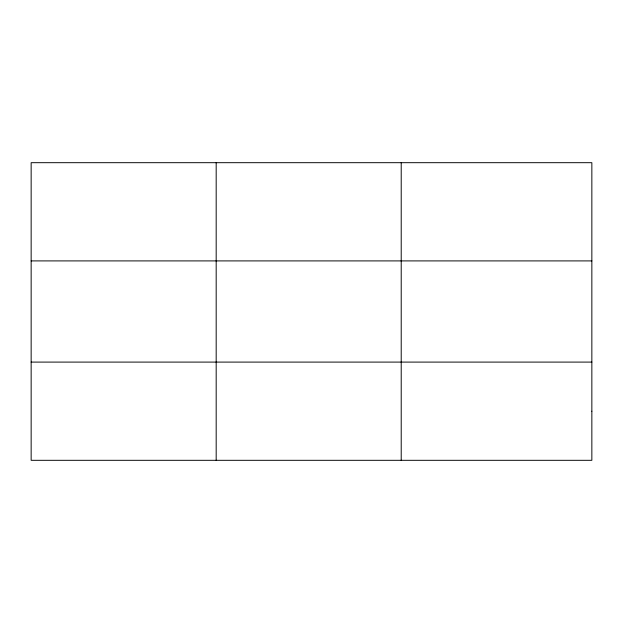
<?xml version="1.0" encoding="UTF-8"?>
<svg xmlns="http://www.w3.org/2000/svg" width="623" height="623" viewBox="0 0 623 623"><rect width="100%" height="100%" fill="white"/><g stroke="black" fill="none" stroke-linecap="round" stroke-linejoin="round"><path stroke-width="0.93" d="M216.181 460.311L216.181 162.689M401.212 460.311L401.212 162.689M31.15 260.905L591.85 260.905M31.15 362.095L591.85 362.095M591.85 411.203L591.85 460.311L31.15 460.311L31.15 162.689L591.85 162.689L591.85 411.203"/></g></svg>
